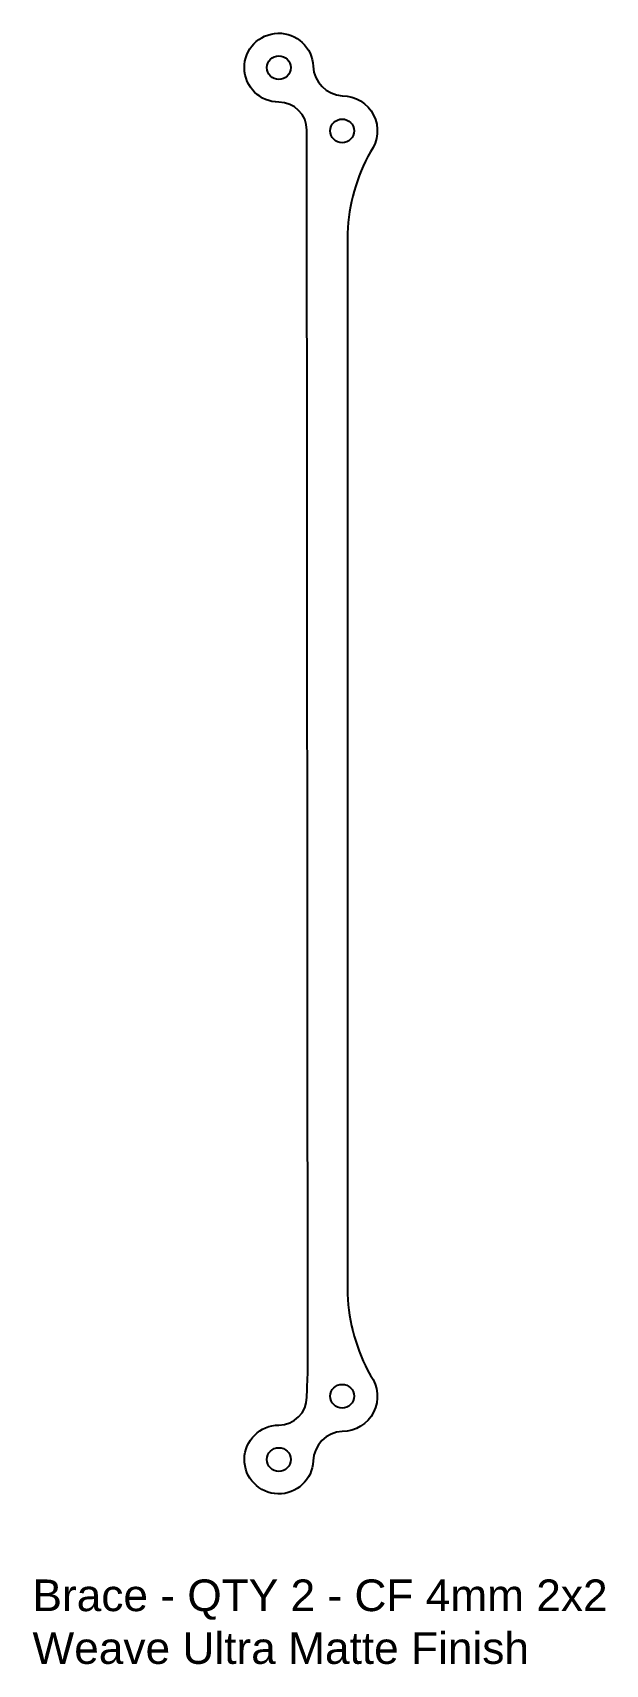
# Model space of a CAD drawing. Header units: inches. Extents: x -10 to 62, y -24 to 182.
import ezdxf

# ---------------------------------------------------------------- set-up
doc = ezdxf.new("R2010")
doc.units = ezdxf.units.IN
doc.header["$MEASUREMENT"] = 0
doc.layers.add('6 Inch Brace', color=130, linetype='Continuous')
doc.styles.get("Standard").update_dxf_attribs({"font": 'arial.ttf'})

# ---------------------------------------------------------------- blocks, each defined once
blk = doc.blocks.new('A$Ce451df16')
at = {"layer": '6 Inch Brace'}
blk.add_lwpolyline([(11.58, -10.63, 0.117386), (8.67, -20.92), (8.67, -155.02, 0.117384), (11.58, -165.31, -0.614665), (8, -172.39, 0.387838), (4.34, -176.11, -2.3482), (0, -171.59, 0.409212), (3.55, -168.04, -0.016658), (3.55, -167.79, 0.001697), (3.67, -164.32), (3.55, -8.15, -0.013211), (3.55, -7.9, 0.409093), (0, -4.35, -2.351672), (4.34, 0.17, 0.385828), (8, -3.55, -0.614684), (11.58, -10.63, -0.999973)], format="xyb", close=True, dxfattribs=at)
for centre in [(0, 0), (8, -8), (8, -167.94), (0, -175.94)]:
    blk.add_circle(centre, 1.5, dxfattribs=at)
blk = doc.blocks.new('A$C6da38b97')
blk.add_blockref('A$Ce451df16', (-6.5, 168.03))

msp = doc.modelspace()

# ---------------------------------------------------------------- block references
msp.add_blockref('A$C6da38b97', (27.1, 10.01))

# ---------------------------------------------------------------- texts
at = {"layer": '6 Inch Brace', "insert": (-10.52, -13.06), "char_height": 4, "attachment_point": 1}
msp.add_mtext_dynamic_manual_height_columns('Brace - QTY 2 - CF 4mm 2x2 Weave Ultra Matte Finish', width=77.1888, gutter_width=1, heights=[0], dxfattribs=at)

doc.saveas('drawing.dxf')
